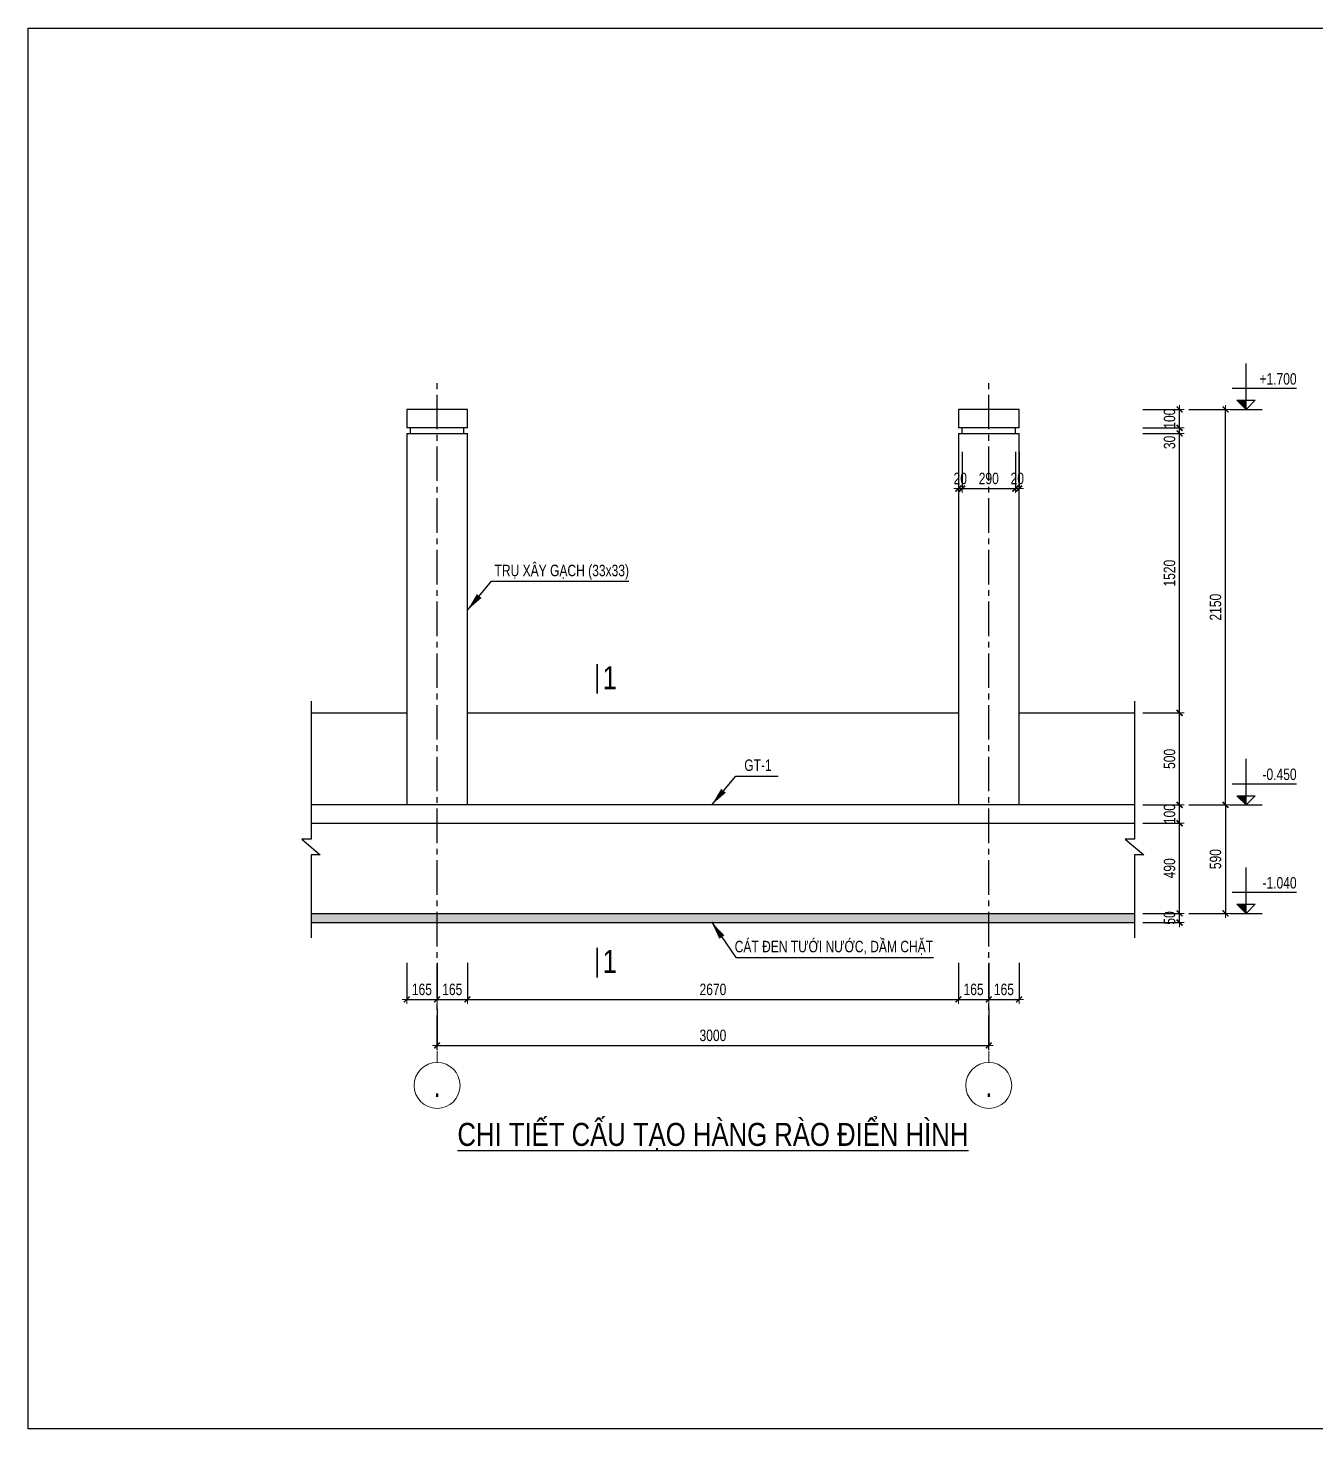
# Model space of a CAD drawing. Header units: millimetres. Extents: x 354914 to 384342, y 22525 to 116384.
# Drawn here: x 359896 to 366900, y 108766 to 116384 of the extents above; entities that cross this region are included whole.
import ezdxf
from ezdxf.enums import TextEntityAlignment as Align

# ---------------------------------------------------------------- set-up
doc = ezdxf.new("R2010")
doc.units = ezdxf.units.MM
doc.header["$LTSCALE"] = 250
doc.header["$MEASUREMENT"] = 0
doc.header["$PDMODE"] = 34
doc.header["$PDSIZE"] = 100
doc.linetypes.add('CENTER2', pattern=[1.125, 0.75, -0.125, 0.125, -0.125])
doc.layers.get('DEFPOINTS').update_dxf_attribs({"color": 6, "lineweight": 20})
for name, color, linetype in [('1', 1, 'Continuous'), ('CDC.01.AXIS', 160, 'CENTER2'), ('KCS_BORDER', 3, 'Continuous'), ('KCS_CHI', 1, 'Continuous'), ('KCS_DIM', 1, 'Continuous'), ('KCS_HATCH', 201, 'Continuous'), ('KCS_TEXT', 2, 'Continuous'), ('KCS_TEXT_TCK', 4, 'Continuous')]:
    doc.layers.add(name, color=color, linetype=linetype)
for name, color, linetype, lineweight in [('CDC.02.DIM', 1, 'Continuous', 18), ('CDC.03.BORDER', 3, 'Continuous', 25), ('CDC.06.TEXT', 2, 'Continuous', 18)]:
    doc.layers.add(name, color=color, linetype=linetype, lineweight=lineweight)
doc.styles.add('1', font='arial.ttf', dxfattribs={"width": 0.75})
doc.styles.add('BIGTEXT', font='arial.ttf', dxfattribs={"width": 0.8})
doc.styles.add('KCS_BIGTEXT', font='arial.ttf', dxfattribs={"width": 0.75})
doc.styles.add('KCS_SMTEXT', font='arial.ttf', dxfattribs={"width": 0.7})
doc.styles.add('SMTEXT', font='arial.ttf', dxfattribs={"width": 0.75})
doc.dimstyles.new('Copy of DX1', dxfattribs={"dimscale": 25, "dimtxt": 2.5, "dimasz": 0.008, "dimexe": 0, "dimexo": 0, "dimgap": 0.9, "dimtad": 1, "dimdec": 0, "dimzin": 13, "dimdsep": 46, "dimtxsty": '1', "dimblk1": 'CHEO', "dimblk2": 'CHEO', "dimsah": 1, "dimcen": 0, "dimclrd": 256, "dimclre": 256, "dimclrt": 3, "dimadec": 0, "dimazin": 0, "dimtfac": 1, "dimtdec": 0, "dimtix": 1, "dimtmove": 2, "dimatfit": 3, "dimfxl": 8, "dimfxlon": 1, "dimtolj": 1, "dimtzin": 13, "dimarcsym": 0})
doc.dimstyles.new('DX1', dxfattribs={"dimscale": 50, "dimtxt": 2.5, "dimasz": 0.008, "dimexe": 0, "dimexo": 0, "dimgap": 0.9, "dimtad": 1, "dimdec": 0, "dimzin": 13, "dimdsep": 46, "dimtxsty": '1', "dimblk1": 'CHEO', "dimblk2": 'CHEO', "dimsah": 1, "dimcen": 0, "dimclrd": 256, "dimclre": 256, "dimclrt": 3, "dimadec": 0, "dimazin": 0, "dimtfac": 1, "dimtdec": 0, "dimtix": 1, "dimtmove": 2, "dimatfit": 3, "dimfxl": 8, "dimfxlon": 1, "dimtolj": 1, "dimtzin": 13, "dimarcsym": 0})

# ---------------------------------------------------------------- blocks, each defined once
blk = doc.blocks.new('CHEO')
at = {"layer": 'CDC.02.DIM'}
for points in [[(0, 120.96), (0, -120.96)], [(-120.96, 0), (120.96, 0)]]:
    blk.add_lwpolyline(points, dxfattribs=at)
at = {"layer": 'CDC.02.DIM', "const_width": 40}
blk.add_lwpolyline([(80.481, 80.354), (-80.396, -80.523)], dxfattribs=at)
blk = doc.blocks.new('*D365')
at = {"layer": 'DEFPOINTS', "color": 0, "transparency": 16777216}
for p in [(361955.5, 112159.5), (362120.5, 111987), (362120.5, 111101.2)]:
    blk.add_point(p, dxfattribs=at)
at = {"layer": 'KCS_DIM', "lineweight": -2, "transparency": 16777216}
for p, q in [((361955.5, 111301.2), (361955.5, 111101.2)), ((362120.5, 111301.2), (362120.5, 111101.2)), ((361955.7, 111101.2), (362120.3, 111101.2))]:
    blk.add_line(p, q, dxfattribs=at)
at = {"layer": 'KCS_DIM', "lineweight": -2, "transparency": 16777216, "xscale": 0.2, "yscale": 0.2, "zscale": 0.2, "rotation": 180}
blk.add_blockref('CHEO', (361955.5, 111101.2), dxfattribs=at)
at = {"layer": 'KCS_DIM', "lineweight": -2, "transparency": 16777216, "xscale": 0.2, "yscale": 0.2, "zscale": 0.2}
blk.add_blockref('CHEO', (362120.5, 111101.2), dxfattribs=at)
at = {"layer": 'KCS_DIM', "color": 3, "transparency": 16777216, "insert": (362038, 111155.6), "char_height": 62.5, "attachment_point": 5, "style": '1'}
blk.add_mtext('\\A1;165', dxfattribs=at)
blk = doc.blocks.new('*D366')
at = {"layer": 'DEFPOINTS', "color": 0, "transparency": 16777216}
for p in [(362285.5, 112279.2), (362120.5, 111987), (362285.5, 111101.2)]:
    blk.add_point(p, dxfattribs=at)
at = {"layer": 'KCS_DIM', "lineweight": -2, "transparency": 16777216}
for p, q in [((362120.5, 111301.2), (362120.5, 111101.2)), ((362285.5, 111301.2), (362285.5, 111101.2)), ((362120.7, 111101.2), (362285.3, 111101.2))]:
    blk.add_line(p, q, dxfattribs=at)
at = {"layer": 'KCS_DIM', "lineweight": -2, "transparency": 16777216, "xscale": 0.2, "yscale": 0.2, "zscale": 0.2, "rotation": 180}
blk.add_blockref('CHEO', (362120.5, 111101.2), dxfattribs=at)
at = {"layer": 'KCS_DIM', "lineweight": -2, "transparency": 16777216, "xscale": 0.2, "yscale": 0.2, "zscale": 0.2}
blk.add_blockref('CHEO', (362285.5, 111101.2), dxfattribs=at)
at = {"layer": 'KCS_DIM', "color": 3, "transparency": 16777216, "insert": (362203, 111155.6), "char_height": 62.5, "attachment_point": 5, "style": '1'}
blk.add_mtext('\\A1;165', dxfattribs=at)
blk = doc.blocks.new('*D367')
at = {"layer": 'DEFPOINTS', "color": 0, "transparency": 16777216}
for p in [(364955.5, 112339.3), (362285.5, 112279.2), (364955.5, 111101.2)]:
    blk.add_point(p, dxfattribs=at)
at = {"layer": 'KCS_DIM', "lineweight": -2, "transparency": 16777216}
for p, q in [((362285.5, 111301.2), (362285.5, 111101.2)), ((364955.5, 111301.2), (364955.5, 111101.2)), ((362285.7, 111101.2), (364955.3, 111101.2))]:
    blk.add_line(p, q, dxfattribs=at)
at = {"layer": 'KCS_DIM', "lineweight": -2, "transparency": 16777216, "xscale": 0.2, "yscale": 0.2, "zscale": 0.2, "rotation": 180}
blk.add_blockref('CHEO', (362285.5, 111101.2), dxfattribs=at)
at = {"layer": 'KCS_DIM', "lineweight": -2, "transparency": 16777216, "xscale": 0.2, "yscale": 0.2, "zscale": 0.2}
blk.add_blockref('CHEO', (364955.5, 111101.2), dxfattribs=at)
at = {"layer": 'KCS_DIM', "color": 3, "transparency": 16777216, "insert": (363620.5, 111155.6), "char_height": 62.5, "attachment_point": 5, "style": '1'}
blk.add_mtext('\\A1;2670', dxfattribs=at)
blk = doc.blocks.new('*D368')
at = {"layer": 'DEFPOINTS', "color": 0, "transparency": 16777216}
for p in [(364955.5, 112339.3), (365120.5, 112339.3), (365120.5, 111101.2)]:
    blk.add_point(p, dxfattribs=at)
at = {"layer": 'KCS_DIM', "lineweight": -2, "transparency": 16777216}
for p, q in [((364955.5, 111301.2), (364955.5, 111101.2)), ((365120.5, 111301.2), (365120.5, 111101.2)), ((364955.7, 111101.2), (365120.3, 111101.2))]:
    blk.add_line(p, q, dxfattribs=at)
at = {"layer": 'KCS_DIM', "lineweight": -2, "transparency": 16777216, "xscale": 0.2, "yscale": 0.2, "zscale": 0.2, "rotation": 180}
blk.add_blockref('CHEO', (364955.5, 111101.2), dxfattribs=at)
at = {"layer": 'KCS_DIM', "lineweight": -2, "transparency": 16777216, "xscale": 0.2, "yscale": 0.2, "zscale": 0.2}
blk.add_blockref('CHEO', (365120.5, 111101.2), dxfattribs=at)
at = {"layer": 'KCS_DIM', "color": 3, "transparency": 16777216, "insert": (365038, 111155.6), "char_height": 62.5, "attachment_point": 5, "style": '1'}
blk.add_mtext('\\A1;165', dxfattribs=at)
blk = doc.blocks.new('*D369')
at = {"layer": 'DEFPOINTS', "color": 0, "transparency": 16777216}
for p in [(365120.5, 112339.3), (365285.5, 112339.3), (365285.5, 111101.2)]:
    blk.add_point(p, dxfattribs=at)
at = {"layer": 'KCS_DIM', "lineweight": -2, "transparency": 16777216}
for p, q in [((365120.5, 111301.2), (365120.5, 111101.2)), ((365285.5, 111301.2), (365285.5, 111101.2)), ((365120.7, 111101.2), (365285.3, 111101.2))]:
    blk.add_line(p, q, dxfattribs=at)
at = {"layer": 'KCS_DIM', "lineweight": -2, "transparency": 16777216, "xscale": 0.2, "yscale": 0.2, "zscale": 0.2, "rotation": 180}
blk.add_blockref('CHEO', (365120.5, 111101.2), dxfattribs=at)
at = {"layer": 'KCS_DIM', "lineweight": -2, "transparency": 16777216, "xscale": 0.2, "yscale": 0.2, "zscale": 0.2}
blk.add_blockref('CHEO', (365285.5, 111101.2), dxfattribs=at)
at = {"layer": 'KCS_DIM', "color": 3, "transparency": 16777216, "insert": (365203, 111155.6), "char_height": 62.5, "attachment_point": 5, "style": '1'}
blk.add_mtext('\\A1;165', dxfattribs=at)
blk = doc.blocks.new('*D370')
at = {"layer": 'DEFPOINTS', "color": 0, "transparency": 16777216}
for p in [(362120.5, 111051.2), (365120.5, 111051.2), (365120.5, 110851.2)]:
    blk.add_point(p, dxfattribs=at)
at = {"layer": 'KCS_DIM', "lineweight": -2, "transparency": 16777216}
for p, q in [((362120.5, 111051.2), (362120.5, 110851.2)), ((365120.5, 111051.2), (365120.5, 110851.2)), ((362120.7, 110851.2), (365120.3, 110851.2))]:
    blk.add_line(p, q, dxfattribs=at)
at = {"layer": 'KCS_DIM', "lineweight": -2, "transparency": 16777216, "xscale": 0.2, "yscale": 0.2, "zscale": 0.2, "rotation": 180}
blk.add_blockref('CHEO', (362120.5, 110851.2), dxfattribs=at)
at = {"layer": 'KCS_DIM', "lineweight": -2, "transparency": 16777216, "xscale": 0.2, "yscale": 0.2, "zscale": 0.2}
blk.add_blockref('CHEO', (365120.5, 110851.2), dxfattribs=at)
at = {"layer": 'KCS_DIM', "color": 3, "transparency": 16777216, "insert": (363620.5, 110905.6), "char_height": 62.5, "attachment_point": 5, "style": '1'}
blk.add_mtext('\\A1;3000', dxfattribs=at)
blk = doc.blocks.new('*D371')
at = {"layer": 'DEFPOINTS', "color": 0, "transparency": 16777216}
for p in [(365813.7, 111569.5), (366158, 111569.5), (365813.7, 111519.5)]:
    blk.add_point(p, dxfattribs=at)
at = {"layer": 'KCS_DIM', "lineweight": -2, "transparency": 16777216}
for p, q in [((365958, 111569.5), (366158, 111569.5)), ((366158, 111569.7), (366158, 111569.9)), ((366158, 111519.5), (366158, 111569.5)), ((365958, 111519.5), (366158, 111519.5)), ((366158, 111519.3), (366158, 111519.1))]:
    blk.add_line(p, q, dxfattribs=at)
at = {"layer": 'KCS_DIM', "lineweight": -2, "transparency": 16777216, "xscale": 0.2, "yscale": 0.2, "zscale": 0.2}
for p, rotation in [((366158, 111569.5), 270), ((366158, 111519.5), 90)]:
    blk.add_blockref('CHEO', p, dxfattribs=dict(at, rotation=rotation))
at = {"layer": 'KCS_DIM', "color": 3, "transparency": 16777216, "insert": (366103.5, 111544.5), "char_height": 62.5, "attachment_point": 5, "rotation": 90, "style": '1'}
blk.add_mtext('\\A1;50', dxfattribs=at)
blk = doc.blocks.new('*D372')
at = {"layer": 'DEFPOINTS', "color": 0, "transparency": 16777216}
for p in [(365729.1, 112059.5), (366158, 112059.5), (365813.7, 111569.5)]:
    blk.add_point(p, dxfattribs=at)
at = {"layer": 'KCS_DIM', "lineweight": -2, "transparency": 16777216}
for p, q in [((365958, 112059.5), (366158, 112059.5)), ((366158, 111569.7), (366158, 112059.3)), ((365958, 111569.5), (366158, 111569.5))]:
    blk.add_line(p, q, dxfattribs=at)
at = {"layer": 'KCS_DIM', "lineweight": -2, "transparency": 16777216, "xscale": 0.2, "yscale": 0.2, "zscale": 0.2}
for p, rotation in [((366158, 112059.5), 90), ((366158, 111569.5), 270)]:
    blk.add_blockref('CHEO', p, dxfattribs=dict(at, rotation=rotation))
at = {"layer": 'KCS_DIM', "color": 3, "transparency": 16777216, "insert": (366103.5, 111814.5), "char_height": 62.5, "attachment_point": 5, "rotation": 90, "style": '1'}
blk.add_mtext('\\A1;490', dxfattribs=at)
blk = doc.blocks.new('*D373')
at = {"layer": 'DEFPOINTS', "color": 0, "transparency": 16777216}
for p in [(365729.1, 112159.5), (366158, 112159.5), (365729.1, 112059.5)]:
    blk.add_point(p, dxfattribs=at)
at = {"layer": 'KCS_DIM', "lineweight": -2, "transparency": 16777216}
for p, q in [((365958, 112159.5), (366158, 112159.5)), ((366158, 112159.7), (366158, 112159.9)), ((366158, 112059.5), (366158, 112159.5)), ((365958, 112059.5), (366158, 112059.5)), ((366158, 112059.3), (366158, 112059.1))]:
    blk.add_line(p, q, dxfattribs=at)
at = {"layer": 'KCS_DIM', "lineweight": -2, "transparency": 16777216, "xscale": 0.2, "yscale": 0.2, "zscale": 0.2}
for p, rotation in [((366158, 112159.5), 270), ((366158, 112059.5), 90)]:
    blk.add_blockref('CHEO', p, dxfattribs=dict(at, rotation=rotation))
at = {"layer": 'KCS_DIM', "color": 3, "transparency": 16777216, "insert": (366103.5, 112109.5), "char_height": 62.5, "attachment_point": 5, "rotation": 90, "style": '1'}
blk.add_mtext('\\A1;100', dxfattribs=at)
blk = doc.blocks.new('*D374')
at = {"layer": 'DEFPOINTS', "color": 0, "transparency": 16777216}
for p in [(365806.7, 112659.5), (366158, 112659.5), (365729.1, 112159.5)]:
    blk.add_point(p, dxfattribs=at)
at = {"layer": 'KCS_DIM', "lineweight": -2, "transparency": 16777216}
for p, q in [((365958, 112659.5), (366158, 112659.5)), ((366158, 112159.7), (366158, 112659.3)), ((365958, 112159.5), (366158, 112159.5))]:
    blk.add_line(p, q, dxfattribs=at)
at = {"layer": 'KCS_DIM', "lineweight": -2, "transparency": 16777216, "xscale": 0.2, "yscale": 0.2, "zscale": 0.2}
for p, rotation in [((366158, 112659.5), 90), ((366158, 112159.5), 270)]:
    blk.add_blockref('CHEO', p, dxfattribs=dict(at, rotation=rotation))
at = {"layer": 'KCS_DIM', "color": 3, "transparency": 16777216, "insert": (366103.5, 112409.5), "char_height": 62.5, "attachment_point": 5, "rotation": 90, "style": '1'}
blk.add_mtext('\\A1;500', dxfattribs=at)
blk = doc.blocks.new('*D375')
at = {"layer": 'DEFPOINTS', "color": 0, "transparency": 16777216}
for p in [(365285.5, 114179.5), (366158, 114179.5), (365806.7, 112659.5)]:
    blk.add_point(p, dxfattribs=at)
at = {"layer": 'KCS_DIM', "lineweight": -2, "transparency": 16777216}
for p, q in [((365958, 114179.5), (366158, 114179.5)), ((366158, 112659.7), (366158, 114179.3)), ((365958, 112659.5), (366158, 112659.5))]:
    blk.add_line(p, q, dxfattribs=at)
at = {"layer": 'KCS_DIM', "lineweight": -2, "transparency": 16777216, "xscale": 0.2, "yscale": 0.2, "zscale": 0.2}
for p, rotation in [((366158, 114179.5), 90), ((366158, 112659.5), 270)]:
    blk.add_blockref('CHEO', p, dxfattribs=dict(at, rotation=rotation))
at = {"layer": 'KCS_DIM', "color": 3, "transparency": 16777216, "insert": (366103.5, 113419.5), "char_height": 62.5, "attachment_point": 5, "rotation": 90, "style": '1'}
blk.add_mtext('\\A1;1520', dxfattribs=at)
blk = doc.blocks.new('*D376')
at = {"layer": 'DEFPOINTS', "color": 0, "transparency": 16777216}
for p in [(365285.5, 114209.5), (366158, 114209.5), (365285.5, 114179.5)]:
    blk.add_point(p, dxfattribs=at)
at = {"layer": 'KCS_DIM', "lineweight": -2, "transparency": 16777216}
for p, q in [((365958, 114209.5), (366158, 114209.5)), ((366158, 114209.7), (366158, 114209.9)), ((366158, 114179.5), (366158, 114209.5)), ((365958, 114179.5), (366158, 114179.5)), ((366158, 114179.3), (366158, 114179.1))]:
    blk.add_line(p, q, dxfattribs=at)
at = {"layer": 'KCS_DIM', "lineweight": -2, "transparency": 16777216, "xscale": 0.2, "yscale": 0.2, "zscale": 0.2}
for p, rotation in [((366158, 114209.5), 270), ((366158, 114179.5), 90)]:
    blk.add_blockref('CHEO', p, dxfattribs=dict(at, rotation=rotation))
at = {"layer": 'KCS_DIM', "color": 3, "transparency": 16777216, "insert": (366103.5, 114130.4), "char_height": 62.5, "attachment_point": 5, "rotation": 90, "style": '1'}
blk.add_mtext('\\A1;30', dxfattribs=at)
blk = doc.blocks.new('*D377')
at = {"layer": 'DEFPOINTS', "color": 0, "transparency": 16777216}
for p in [(365285.5, 114309.5), (366158, 114309.5), (365285.5, 114209.5)]:
    blk.add_point(p, dxfattribs=at)
at = {"layer": 'KCS_DIM', "lineweight": -2, "transparency": 16777216}
for p, q in [((365958, 114309.5), (366158, 114309.5)), ((366158, 114309.7), (366158, 114309.9)), ((366158, 114209.5), (366158, 114309.5)), ((365958, 114209.5), (366158, 114209.5)), ((366158, 114209.3), (366158, 114209.1))]:
    blk.add_line(p, q, dxfattribs=at)
at = {"layer": 'KCS_DIM', "lineweight": -2, "transparency": 16777216, "xscale": 0.2, "yscale": 0.2, "zscale": 0.2}
for p, rotation in [((366158, 114309.5), 270), ((366158, 114209.5), 90)]:
    blk.add_blockref('CHEO', p, dxfattribs=dict(at, rotation=rotation))
at = {"layer": 'KCS_DIM', "color": 3, "transparency": 16777216, "insert": (366103.5, 114259.5), "char_height": 62.5, "attachment_point": 5, "rotation": 90, "style": '1'}
blk.add_mtext('\\A1;100', dxfattribs=at)
blk = doc.blocks.new('*D378')
at = {"layer": 'DEFPOINTS', "color": 0, "transparency": 16777216}
for p in [(365958, 114309.5), (366408, 114309.5), (365912.8, 112159.5)]:
    blk.add_point(p, dxfattribs=at)
at = {"layer": 'KCS_DIM', "lineweight": -2, "transparency": 16777216}
for p, q in [((366208, 114309.5), (366408, 114309.5)), ((366408, 112159.7), (366408, 114309.3)), ((366208, 112159.5), (366408, 112159.5))]:
    blk.add_line(p, q, dxfattribs=at)
at = {"layer": 'KCS_DIM', "lineweight": -2, "transparency": 16777216, "xscale": 0.2, "yscale": 0.2, "zscale": 0.2}
for p, rotation in [((366408, 114309.5), 90), ((366408, 112159.5), 270)]:
    blk.add_blockref('CHEO', p, dxfattribs=dict(at, rotation=rotation))
at = {"layer": 'KCS_DIM', "color": 3, "transparency": 16777216, "insert": (366353.5, 113234.5), "char_height": 62.5, "attachment_point": 5, "rotation": 90, "style": '1'}
blk.add_mtext('\\A1;2150', dxfattribs=at)
blk = doc.blocks.new('*D379')
at = {"layer": 'DEFPOINTS', "color": 0, "transparency": 16777216}
for p in [(365918.4, 112159.5), (365918.4, 111569.5), (366408, 111569.5)]:
    blk.add_point(p, dxfattribs=at)
at = {"layer": 'KCS_DIM', "lineweight": -2, "transparency": 16777216}
for p, q in [((366208, 112159.5), (366408, 112159.5)), ((366408, 112159.3), (366408, 111569.7)), ((366208, 111569.5), (366408, 111569.5))]:
    blk.add_line(p, q, dxfattribs=at)
at = {"layer": 'KCS_DIM', "lineweight": -2, "transparency": 16777216, "xscale": 0.2, "yscale": 0.2, "zscale": 0.2}
for p, rotation in [((366408, 112159.5), 90), ((366408, 111569.5), 270)]:
    blk.add_blockref('CHEO', p, dxfattribs=dict(at, rotation=rotation))
at = {"layer": 'KCS_DIM', "color": 3, "transparency": 16777216, "insert": (366353.5, 111864.5), "char_height": 62.5, "attachment_point": 5, "rotation": 90, "style": '1'}
blk.add_mtext('\\A1;590', dxfattribs=at)
blk = doc.blocks.new('*D380')
at = {"layer": 'DEFPOINTS', "color": 0, "transparency": 16777216}
for p in [(364955.5, 114179.5), (364975.5, 114179.5), (364975.5, 113879.5)]:
    blk.add_point(p, dxfattribs=at)
at = {"layer": 'KCS_DIM', "lineweight": -2, "transparency": 16777216}
for p, q in [((364955.5, 114079.5), (364955.5, 113879.5)), ((364975.5, 114079.5), (364975.5, 113879.5)), ((364955.3, 113879.5), (364955.1, 113879.5)), ((364955.5, 113879.5), (364975.5, 113879.5)), ((364975.7, 113879.5), (364975.9, 113879.5))]:
    blk.add_line(p, q, dxfattribs=at)
at = {"layer": 'KCS_DIM', "lineweight": -2, "transparency": 16777216, "xscale": 0.2, "yscale": 0.2, "zscale": 0.2}
blk.add_blockref('CHEO', (364955.5, 113879.5), dxfattribs=at)
at = {"layer": 'KCS_DIM', "lineweight": -2, "transparency": 16777216, "xscale": 0.2, "yscale": 0.2, "zscale": 0.2, "rotation": 180}
blk.add_blockref('CHEO', (364975.5, 113879.5), dxfattribs=at)
at = {"layer": 'KCS_DIM', "color": 3, "transparency": 16777216, "insert": (364965.5, 113934), "char_height": 62.5, "attachment_point": 5, "style": '1'}
blk.add_mtext('\\A1;20', dxfattribs=at)
blk = doc.blocks.new('*D381')
at = {"layer": 'DEFPOINTS', "color": 0, "transparency": 16777216}
for p in [(365265.5, 114209.5), (364975.5, 114179.5), (365265.5, 113879.5)]:
    blk.add_point(p, dxfattribs=at)
at = {"layer": 'KCS_DIM', "lineweight": -2, "transparency": 16777216}
for p, q in [((364975.5, 114079.5), (364975.5, 113879.5)), ((365265.5, 114079.5), (365265.5, 113879.5)), ((364975.7, 113879.5), (365265.3, 113879.5))]:
    blk.add_line(p, q, dxfattribs=at)
at = {"layer": 'KCS_DIM', "lineweight": -2, "transparency": 16777216, "xscale": 0.2, "yscale": 0.2, "zscale": 0.2, "rotation": 180}
blk.add_blockref('CHEO', (364975.5, 113879.5), dxfattribs=at)
at = {"layer": 'KCS_DIM', "lineweight": -2, "transparency": 16777216, "xscale": 0.2, "yscale": 0.2, "zscale": 0.2}
blk.add_blockref('CHEO', (365265.5, 113879.5), dxfattribs=at)
at = {"layer": 'KCS_DIM', "color": 3, "transparency": 16777216, "insert": (365120.5, 113934), "char_height": 62.5, "attachment_point": 5, "style": '1'}
blk.add_mtext('\\A1;290', dxfattribs=at)
blk = doc.blocks.new('*D382')
at = {"layer": 'DEFPOINTS', "color": 0, "transparency": 16777216}
for p in [(365265.5, 114209.5), (365285.5, 114179.5), (365285.5, 113879.5)]:
    blk.add_point(p, dxfattribs=at)
at = {"layer": 'KCS_DIM', "lineweight": -2, "transparency": 16777216}
for p, q in [((365265.5, 114079.5), (365265.5, 113879.5)), ((365285.5, 114079.5), (365285.5, 113879.5)), ((365265.3, 113879.5), (365265.1, 113879.5)), ((365265.5, 113879.5), (365285.5, 113879.5)), ((365285.7, 113879.5), (365285.9, 113879.5))]:
    blk.add_line(p, q, dxfattribs=at)
at = {"layer": 'KCS_DIM', "lineweight": -2, "transparency": 16777216, "xscale": 0.2, "yscale": 0.2, "zscale": 0.2}
blk.add_blockref('CHEO', (365265.5, 113879.5), dxfattribs=at)
at = {"layer": 'KCS_DIM', "lineweight": -2, "transparency": 16777216, "xscale": 0.2, "yscale": 0.2, "zscale": 0.2, "rotation": 180}
blk.add_blockref('CHEO', (365285.5, 113879.5), dxfattribs=at)
at = {"layer": 'KCS_DIM', "color": 3, "transparency": 16777216, "insert": (365275.5, 113934), "char_height": 62.5, "attachment_point": 5, "style": '1'}
blk.add_mtext('\\A1;20', dxfattribs=at)
blk = doc.blocks.new('COS_CD')
at = {"layer": 'KCS_HATCH'}
blk.add_hatch(color=256, dxfattribs=at).paths.add_polyline_path([(37.5, 50), (87.5, 0), (87.5, 50)])
at = {"layer": 'KCS_CHI'}
for p, q in [((0, 0), (175, 0)), ((37.5, 50), (137.5, 50)), ((87.5, 0), (37.5, 50)), ((87.5, 0), (87.5, 50)), ((87.5, 0), (137.5, 50))]:
    blk.add_line(p, q, dxfattribs=at)
blk = doc.blocks.new('_Axis name')
at = {"layer": 'CDC.02.DIM'}
blk.add_line((0, 2.5), (0, 0), dxfattribs=at)
blk.add_circle((0, 7.5), 5, dxfattribs=at)
at = {"layer": 'CDC.02.DIM', "style": 'BIGTEXT', "width": 0.75}
blk.add_attdef('.', text='', height=5, dxfattribs=at).set_placement((0, 7.5), align=Align.MIDDLE)

msp = doc.modelspace()

# ---------------------------------------------------------------- hatches: boundary and pattern name
at = {"layer": 'KCS_HATCH'}
h = msp.add_hatch(dxfattribs=at)
h.set_pattern_fill('AR-SAND', color=256, scale=30, style=0)
h.set_pattern_definition([(37.5, (204021.28, 83777.248), (-1.889801, 57.804713), [0, -45.6, 0, -51, 0, -48.75]), (7.5, (204021.28, 83777.25), (53.0933, 84.664382), [0, -24.6, 0, -41.1, 0, -15.75]), (327.5, (203984.38, 83777.25), (93.424256, 0.169772), [0, -15, 0, -54, 0, -70.5]), (317.5, (203984.38, 83777.25), (90.1838, 26.330267), [0, -7.5, 0, -35.4, 0, -40.5])])
h.paths.add_polyline_path([(365912.8, 111519.5), (365912.8, 111569.5), (361435.5, 111569.5), (361435.5, 111519.5)])

# ---------------------------------------------------------------- linework, layer by layer
at = {"layer": '1'}
msp.add_lwpolyline([(359896, 116383.7), (374134.9, 116383.7), (374134.9, 108765.8), (359896, 108765.8)], close=True, dxfattribs=at)
at = {"layer": 'CDC.01.AXIS'}
for p, q in [((362120.5, 110827), (362120.5, 114472.3)), ((365120.5, 110827), (365120.5, 114472.3))]:
    msp.add_line(p, q, dxfattribs=at)
at = {"layer": 'CDC.03.BORDER'}
for p, q in [((361975.5, 114179.5), (361975.5, 114209.5)), ((362265.5, 114179.5), (362265.5, 114209.5)), ((364975.5, 114179.5), (364975.5, 114209.5)), ((365265.5, 114179.5), (365265.5, 114209.5)), ((361435.5, 112659.5), (361955.5, 112659.5)), ((362285.5, 112659.5), (364955.5, 112659.5)), ((365285.5, 112659.5), (365912.8, 112659.5))]:
    msp.add_line(p, q, dxfattribs=at)
for points in [[(362285.5, 114209.5), (362285.5, 114309.5), (361955.5, 114309.5), (361955.5, 114209.5)], [(365285.5, 114209.5), (365285.5, 114309.5), (364955.5, 114309.5), (364955.5, 114209.5)], [(362285.5, 114209.5), (361955.5, 114209.5)], [(365285.5, 114209.5), (364955.5, 114209.5)], [(365285.5, 114209.5), (364955.5, 114209.5)], [(361955.5, 114179.5), (361955.5, 112159.5)], [(361955.5, 114179.5), (362285.5, 114179.5)], [(362285.5, 112159.5), (362285.5, 114179.5)], [(364955.5, 114179.5), (364955.5, 112159.5)], [(364955.5, 114179.5), (365285.5, 114179.5)], [(364955.5, 114179.5), (365285.5, 114179.5)], [(365285.5, 112159.5), (365285.5, 114179.5)], [(365912.8, 112159.5), (361435.5, 112159.5)], [(361435.5, 112059.5), (365912.8, 112059.5)], [(361435.5, 111569.5), (365912.8, 111569.5)], [(361435.5, 111519.5), (365912.8, 111519.5)]]:
    msp.add_lwpolyline(points, dxfattribs=at)
at = {"layer": 'KCS_BORDER', "color": 1}
for points in [[(361435.5, 112723.4), (361435.5, 111973.1), (361385.5, 111973.1), (361485.5, 111888.1), (361435.5, 111888.1), (361435.5, 111437.2)], [(365912.8, 112723.4), (365912.8, 111973.1), (365862.8, 111973.1), (365962.8, 111888.1), (365912.8, 111888.1), (365912.8, 111437.2)]]:
    msp.add_lwpolyline(points, dxfattribs=at)
at = {"layer": 'KCS_CHI'}
for p, q in [((366519.6, 114309.5), (366519.6, 114559.5)), ((366444.6, 114424.5), (366794.6, 114424.5)), ((366519.6, 112159.5), (366519.6, 112409.5)), ((366444.6, 112274.5), (366794.6, 112274.5)), ((366519.6, 111569.5), (366519.6, 111819.5)), ((366444.6, 111684.5), (366794.6, 111684.5))]:
    msp.add_line(p, q, dxfattribs=at)
at = {"layer": 'KCS_DIM'}
for points in [[(362990.7, 112763.3, 10, 10, 0), (362990.7, 112925.2, 165.6, 165.6, 0)], [(362990.7, 111220.5, 10, 10, 0), (362990.7, 111382.4, 165.6, 165.6, 0)]]:
    msp.add_lwpolyline(points, format="xyseb", dxfattribs=at)

# ---------------------------------------------------------------- block references
at = {"layer": 'CDC.02.DIM'}
ref = msp.add_blockref('_Axis name', (362120.5, 110821.2), dxfattribs=dict(at, xscale=25, yscale=25, zscale=25, rotation=180))
ref.add_attrib('.', '.', dxfattribs={"color": 4, "height": 125, "style": 'KCS_BIGTEXT', "width": 0.75}).set_placement((362120.5, 110633.7), align=Align.MIDDLE)
ref = msp.add_blockref('_Axis name', (365120.5, 110821.2), dxfattribs=dict(at, xscale=25, yscale=25, zscale=25, rotation=180))
ref.add_attrib('.', '.', dxfattribs={"color": 4, "height": 125, "style": 'KCS_BIGTEXT', "width": 0.75}).set_placement((365120.5, 110633.7), align=Align.MIDDLE)
at = {"layer": 'KCS_CHI'}
for p in [(366432.1, 114309.5), (366432.1, 112159.5), (366432.1, 111569.5)]:
    msp.add_blockref('COS_CD', p, dxfattribs=at)

# ---------------------------------------------------------------- texts
at = {"layer": 'CDC.06.TEXT', "style": 'SMTEXT', "width": 0.75}
for s, p in [('TRỤ XÂY GẠCH (33x33)', (362798.5, 113402.7)), ('GT-1', (363865.5, 112344.1)), ('CÁT ĐEN TƯỚI NƯỚC, DẦM CHẶT', (364278.2, 111357.8))]:
    msp.add_text(s, height=62.5, dxfattribs=at).set_placement(p, align=Align.CENTER)
at = {"layer": 'KCS_TEXT', "style": 'KCS_SMTEXT', "width": 0.75}
for s, p in [('+1.700', (366794.6, 114444.5)), ('-0.450', (366794.6, 112294.5)), ('-1.040', (366794.6, 111704.5))]:
    msp.add_text(s, height=62.5, dxfattribs=at).set_placement(p, align=Align.RIGHT)
at = {"layer": 'KCS_TEXT_TCK', "color": 4, "style": 'KCS_BIGTEXT', "width": 0.8}
for s, p in [('1', (363059.1, 112788.6)), ('1', (363059.1, 111245.8)), ('%%UCHI TIẾT CẤU TẠO HÀNG RÀO ĐIỂN HÌNH', (363620.2, 110305.2))]:
    msp.add_text(s, height=125, dxfattribs=at).set_placement(p, align=Align.CENTER)

# ---------------------------------------------------------------- dimensions: what is measured, and where the dimension line sits
at = {"layer": 'KCS_DIM'}
for base, p1, p2, picture, middle in [((366158, 114309.5), (365285.5, 114209.5), (365285.5, 114309.5), '*D377', (366103.5, 114259.5)), ((366408, 114309.5), (365912.8, 112159.5), (365958, 114309.5), '*D378', (366353.5, 113234.5)), ((366158, 114179.5), (365806.7, 112659.5), (365285.5, 114179.5), '*D375', (366103.5, 113419.5)), ((366158, 112659.5), (365729.1, 112159.5), (365806.7, 112659.5), '*D374', (366103.5, 112409.5)), ((366158, 112159.5), (365729.1, 112059.5), (365729.1, 112159.5), '*D373', (366103.5, 112109.5)), ((366408, 111569.5), (365918.4, 112159.5), (365918.4, 111569.5), '*D379', (366353.5, 111864.5)), ((366158, 112059.5), (365813.7, 111569.5), (365729.1, 112059.5), '*D372', (366103.5, 111814.5)), ((366158, 111569.5), (365813.7, 111519.5), (365813.7, 111569.5), '*D371', (366103.5, 111544.5))]:
    dim = msp.add_linear_dim(base=base, p1=p1, p2=p2, angle=90, dimstyle='Copy of DX1', dxfattribs=at)
    dim.commit()
    dim.dimension.update_dxf_attribs({"geometry": picture, "text_midpoint": middle})
for base, p1, p2, picture, middle in [((365265.5, 113879.5), (364975.5, 114179.5), (365265.5, 114209.5), '*D381', (365120.5, 113934)), ((365285.5, 113879.5), (365265.5, 114209.5), (365285.5, 114179.5), '*D382', (365275.5, 113934)), ((364975.5, 113879.5), (364955.5, 114179.5), (364975.5, 114179.5), '*D380', (364965.5, 113934)), ((364955.5, 111101.2), (362285.5, 112279.2), (364955.5, 112339.3), '*D367', (363620.5, 111155.6)), ((365120.5, 111101.2), (364955.5, 112339.3), (365120.5, 112339.3), '*D368', (365038, 111155.6)), ((365285.5, 111101.2), (365120.5, 112339.3), (365285.5, 112339.3), '*D369', (365203, 111155.6)), ((362285.5, 111101.2), (362120.5, 111987), (362285.5, 112279.2), '*D366', (362203, 111155.6)), ((362120.5, 111101.2), (361955.5, 112159.5), (362120.5, 111987), '*D365', (362038, 111155.6)), ((365120.5, 110851.2), (362120.5, 111051.2), (365120.5, 111051.2), '*D370', (363620.5, 110905.6))]:
    dim = msp.add_linear_dim(base=base, p1=p1, p2=p2, dimstyle='Copy of DX1', dxfattribs=at)
    dim.commit()
    dim.dimension.update_dxf_attribs({"geometry": picture, "text_midpoint": middle})
dim = msp.add_linear_dim(base=(366158, 114209.5), p1=(365285.5, 114179.5), p2=(365285.5, 114209.5), angle=90, dimstyle='Copy of DX1', dxfattribs=at)
dim.commit()
dim.dimension.update_dxf_attribs({"geometry": '*D376', "text_midpoint": (366103.5, 114130.4), "dimtype": 160})

# ---------------------------------------------------------------- leaders
at = {"layer": 'CDC.02.DIM'}
for points in [[(362285.5, 113218.2), (362415.9, 113375), (363163, 113375)], [(363614, 112159.5), (363744.5, 112316.4), (363974.8, 112316.4)], [(363612.6, 111523.1), (363744.5, 111330.1), (364819.8, 111330.1)]]:
    msp.add_leader(points, dimstyle='DX1', override={"dimasz": 2, "dimgap": 0.9, "dimtad": 0}, dxfattribs=at)

doc.saveas('drawing.dxf')
